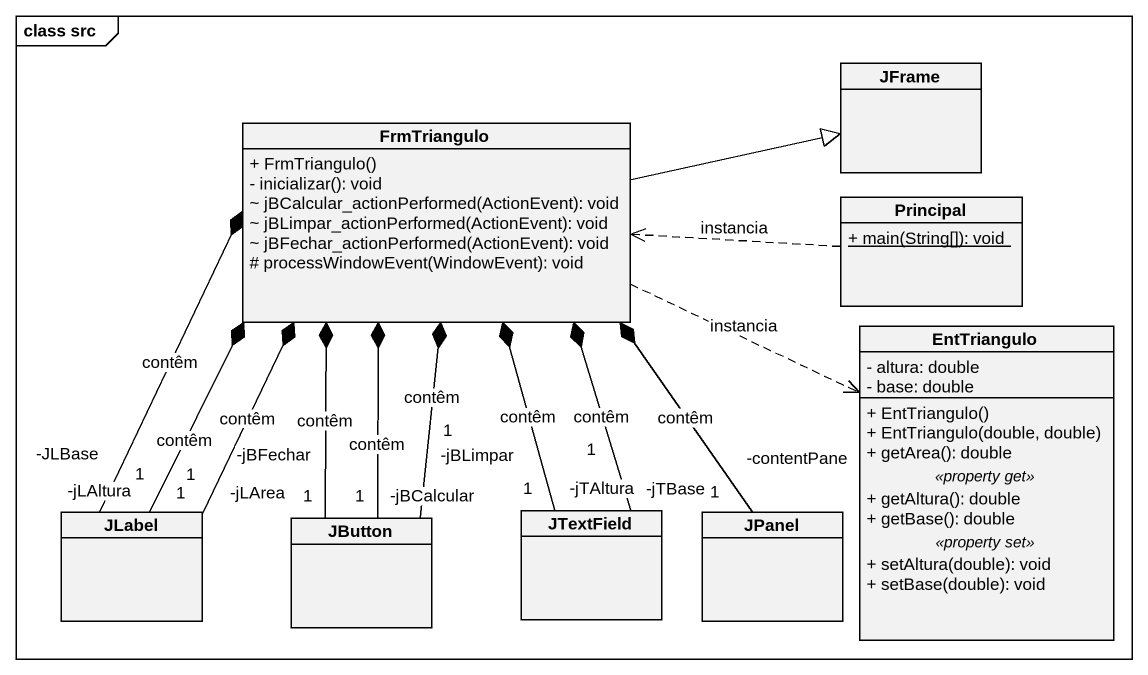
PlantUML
@startuml
mainframe class src
hide circle
hide empty members
skinparam classAttributeIconSize 0
class JFrame
class FrmTriangulo {
  + FrmTriangulo()
  - inicializar(): void
  ~ jBCalcular_actionPerformed(ActionEvent): void
  ~ jBLimpar_actionPerformed(ActionEvent): void
  ~ jBFechar_actionPerformed(ActionEvent): void
  # processWindowEvent(WindowEvent): void
}
class Principal {
  {static} + main(String[]): void
}
class EntTriangulo {
  - altura: double
  - base: double
  --
  + EntTriangulo()
  + EntTriangulo(double, double)
  + getArea(): double
  .. <<property get>> ..
  + getAltura(): double
  + getBase(): double
  .. <<property set>> ..
  + setAltura(double): void
  + setBase(double): void
}
class JLabel
class JButton
class JTextField
class JPanel
FrmTriangulo -right-|> JFrame
FrmTriangulo .right.> EntTriangulo : instancia
Principal .left.> FrmTriangulo : instancia
JLabel "-jLArea\n1" -up-* FrmTriangulo : contêm
JLabel "-jLAltura\n1" -up-* FrmTriangulo : contêm
JLabel "-JLBase\n1" -up-* FrmTriangulo : contêm
JButton "-jBFechar\n1" -up-* FrmTriangulo : contêm
JButton "-jBCalcular\n1" -up-* FrmTriangulo : contêm
JButton "-jBLimpar\n1" -up-* FrmTriangulo : contêm
JTextField "-jTAltura\n1" -up-* FrmTriangulo : contêm
JTextField "-jTBase\n1" -up-* FrmTriangulo : contêm
JPanel "-contentPane\n1" -up-* FrmTriangulo : contêm
@enduml
